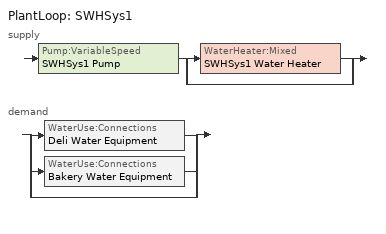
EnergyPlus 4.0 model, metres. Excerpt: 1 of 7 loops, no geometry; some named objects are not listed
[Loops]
PlantLoop 'SWHSys1'
 supply: Pump:VariableSpeed 'SWHSys1 Pump' > split
  | WaterHeater:Mixed 'SWHSys1 Water Heater'
  | bypass
 demand: split
  | WaterUse:Connections 'Deli Water Equipment'
  | WaterUse:Connections 'Bakery Water Equipment'
  | bypass
[WaterHeater:Mixed]
SWHSys1 Water Heater: Tank Volume {m3}=0.4; Setpoint Temperature Schedule=SWHSys1 Water Heater Setpoint Temperature Schedule Name; Deadband Temperature Difference {deltaC}=2; Maximum Temperature Limit {C}=82.2222; Heater Control Type {Cycle | Modulate}=Cycle; Heater Maximum Capacity {W}=845000; Heater Fuel Type=NATURALGAS; Heater Thermal Efficiency=0.8; Off Cycle Parasitic Fuel Consumption Rate {W}=20; Off Cycle Parasitic Fuel Type=NATURALGAS; Off Cycle Parasitic Heat Fraction To Tank=0.8; On Cycle Parasitic Fuel Type=NATURALGAS; Ambient Temperature Indicator {Schedule | Zone | Outdoors}=SCHEDULE; Ambient Temperature Schedule=SWHSys1 Water Heater Ambient Temperature Schedule Name; Off Cycle Loss Coefficient to Ambient Temperature {W/K}=6; On Cycle Loss Coefficient to Ambient Temperature {W/K}=6; Use Side Effectiveness=1; Source Side Effectiveness=1; Use Side Design Flow Rate=AUTOSIZE; Source Side Design Flow Rate=AUTOSIZE; Indirect Water Heater Recovery Time=1.5
[Pump:VariableSpeed]
SWHSys1 Pump: Rated Flow Rate {m3/s}=AUTOSIZE; Rated Pump Head {Pa} [179352 Pa = 60 ft]=0.1; Rated Power Consumption {W}=AUTOSIZE; Motor Efficiency=1; Fraction of Motor Inefficiencies to Fluid Stream=0; Coefficient 1 of the Part Load Performance Curve=0; Coefficient 2 of the Part Load Performance Curve=1; Coefficient 3 of the Part Load Performance Curve=0; Coefficient 4 of the Part Load Performance Curve=0; Minimum Flow Rate {m3/s}=0; Pump Control Type {Continuous | Intermittent}=Intermittent
[WaterUse:Equipment] Peak Flow Rate {m3/s}=5.25e-06; Flow Rate Fraction Schedule=BLDG_SWH_SCH; Target Temperature Schedule=Water Equipment Temp Sched; Hot Water Supply Temperature Schedule Name  {C}=Water Equipment Hot Supply Temp Sched; Sensible Fraction Schedule=Water Equipment Sensible fract sched; Latent Fraction Schedule=Water Equipment Latent fract sched
Name | Zone
Bakery Water Equipment | Bakery
Deli Water Equipment | Deli
[PlantEquipmentList]
SWHSys1 Equipment List: SWHSys1 Water Heater
[Sizing:Plant]
SWHSys1: Loop Type {COOLING | HEATING}=Heating; Design Loop Exit Temperature {C}=60; Design Loop Temperature Difference {C}=5
[SetpointManager:Scheduled]
SWHSys1 Loop Setpoint Manager: Control Variable {TEMP}=Temperature; Schedule=SWHSys1-Loop-Temp-Schedule; Setpoint Node=SWHSys1 Supply Outlet Node
[PlantEquipmentOperationSchemes]
SWHSys1 Loop Operation Scheme List: Control Scheme 1 Object Type {*******}=PlantEquipmentOperation:HeatingLoad; Control Scheme 1=SWHSys1 Operation Scheme; Control Scheme 1 Schedule=PlantOnSched
[PlantEquipmentOperation:HeatingLoad]
SWHSys1 Operation Scheme: Load Range 1 Lower Limit {W}=0; Load Range 1 Upper Limit {W}=1000000000000000; Priority Control 1 Equipment List=SWHSys1 Equipment List
[PlantLoop]
SWHSys1: Fluid Type {WATER}=Water; Loop Equipment Operation Scheme=SWHSys1 Loop Operation Scheme List; Maximum Loop Temperature {C}=60; Minimum Loop Temperature {C}=10; Maximum Loop Flow Rate {m3/s}=AUTOSIZE; Minimum Loop Flow Rate {m3/s}=0; Loop Volume {m3}=AUTOSIZE; Load Distribution Scheme {OPTIMAL | SEQUENTIAL}=Optimal
[WaterUse:Connections]
Name | Water Use Equipment 1
Bakery Water Equipment | Bakery Water Equipment
Deli Water Equipment | Deli Water Equipment
[Schedule:Compact]
BLDG_SWH_SCH: Through: 12/31, For: Weekdays SummerDesignDay, Until: 01:00, 0.04, Until: 03:00, 0.05, Until: 07:00, 0.04, Until: 08:00, 0.15, Until: 09:00, 0.23, Until: 10:00, 0.32, Until: 11:00, 0.41, Until: 12:00, 0.57, Until: 13:00, 0.62, Until: 14:00, 0.61, Until: 15:00, 0.5, Until: 16:00, 0.45, Until: 17:00, 0.46, Until: 18:00, 0.47, Until: 19:00, 0.42, Until: 20:00, 0.34, Until: 21:00, 0.33, Until: 22:00, 0.23, Until: 23:00, 0.13, Until: 24:00, 0.08, For: Saturday WinterDesignDay, Until: 01:00, 0.11, Until: 02:00, 0.1, Until: 03:00, 0.08, Until: 06:00, 0.06, Until: 07:00, 0.07, Until: 08:00, 0.2, Until: 09:00, 0.24, Until: 10:00, 0.27, Until: 11:00, 0.42, Until: 12:00, 0.54, Until: 13:00, 0.59, Until: 14:00, 0.6, Until: 15:00, 0.49, Until: 16:00, 0.48, Until: 17:00, 0.47, Until: 18:00, 0.46, Until: 19:00, 0.44, Until: 20:00, 0.36, Until: 21:00, 0.29, Until: 22:00, 0.22, Until: 23:00, 0.16, Until: 24:00, 0.13, For: Sunday Holidays AllOtherDays, Until: 03:00, 0.07, Until: 06:00, 0.06, Until: 07:00, 0.07, Until: 08:00, 0.1, Until: 09:00, 0.12, Until: 10:00, 0.14, Until: 11:00, 0.29, Until: 12:00, 0.31, Until: 14:00, 0.36, Until: 15:00, 0.34, Until: 16:00, 0.35, Until: 17:00, 0.37, Until: 18:00, 0.34, Until: 19:00, 0.25, Until: 20:00, 0.27, Until: 21:00, 0.21, Until: 22:00, 0.16, Until: 23:00, 0.1, Until: 24:00, 0.06
Water Equipment Hot Supply Temp Sched: Through: 12/31, For: AllDays, Until: 24:00, 55
Water Equipment Latent fract sched: Through: 12/31, For: AllDays, Until: 24:00, 0.05
Water Equipment Sensible fract sched: Through: 12/31, For: AllDays, Until: 24:00, 0.2
Water Equipment Temp Sched: Through: 12/31, For: AllDays, Until: 24:00, 43.3
PlantOnSched: Through: 12/31, For: AllDays, Until: 24:00, 1
SWHSys1 Water Heater Ambient Temperature Schedule Name: Through: 12/31, For: AllDays, Until: 24:00, 22
SWHSys1 Water Heater Setpoint Temperature Schedule Name; SWHSys1-Loop-Temp-Schedule: Through: 12/31, For: AllDays, Until: 24:00, 60
